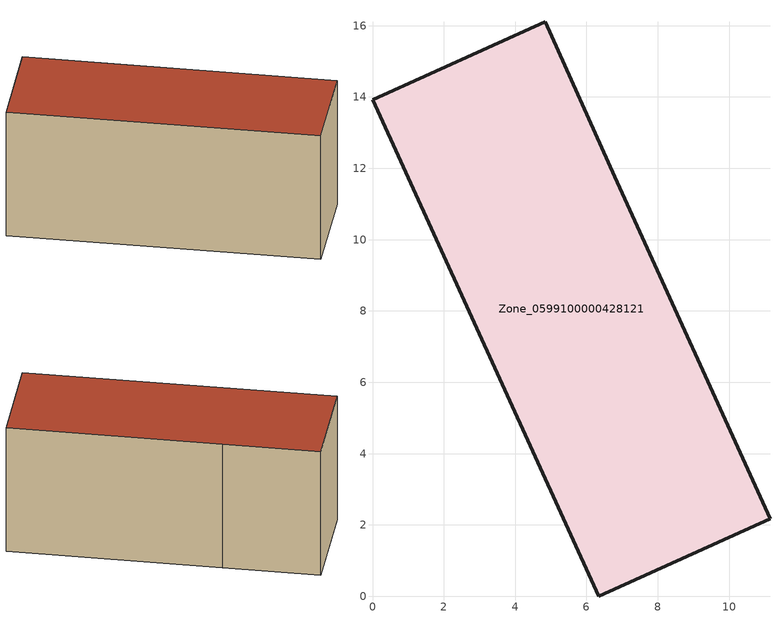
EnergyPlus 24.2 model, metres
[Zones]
Zone_0599100000428121
 floor ground (C_G): 6.35,0 0,13.93 4.84,16.11 6.8,11.76 11.14,2.17 z0
 wall outside (C_F): 0,13.93 6.35,0 11.14,2.17 6.8,11.76 4.84,16.11 0,13.93 z0:6.9
 roof outside (C_R): 11.14,2.17 6.8,11.76 4.84,16.11 0,13.93 6.35,0 z6.9
[BUILDING]
Pand.0599100000428121: North Axis=0; Terrain=City; Loads Convergence Tolerance Value=0.04; Temperature Convergence Tolerance Value=0.4; Solar Distribution=FullExterior; Maximum Number of Warmup Days=25; Minimum Number of Warmup Days=1
[Site:Location]
Rotterdam.The.Hague.AP_ZH_NLD Design_Conditions: Latitude=51.96; Longitude=4.45; Time Zone=1; Elevation=-4.5
[SITE:GROUNDTEMPERATURE:BUILDINGSURFACE]
18, 18, 18, 18, 18, 18, 18, 18, 18, 18, 18, 18
[MATERIAL] Thermal Absorptance=0.9; Solar Absorptance=0.7; Visible Absorptance=0.7
Name | Roughness | Thickness | Conductivity | Density | Specific Heat
G.D.2006-2014 | MediumSmooth | 0.15 | 0.06 | 540 | 1210
F.D.2006-2014 | Rough | 0.3 | 0.12 | 1920 | 840
R.D.2006-2014 | MediumRough | 0.2 | 0.08 | 1500 | 1000
[CONSTRUCTION]
C_G: G.D.2006-2014
C_F: F.D.2006-2014
C_R: R.D.2006-2014
[ZONE]
Zone_0599100000428121: Type=1; Multiplier=1; Ceiling Height=Autocalculate; Volume=Autocalculate; Floor Area=autocalculate; Part of Total Floor Area=Yes
[ZONEINFILTRATION:DESIGNFLOWRATE]
Infil_Zone_0599100000428121: Zone or ZoneList or Space or SpaceList=Zone_0599100000428121; Schedule=AlwaysOn; Design Flow Rate Calculation Method=Flow/Area; Flow Rate per Floor Area=0.0021; Constant Term Coefficient=1; Temperature Term Coefficient=0; Velocity Term Coefficient=0; Velocity Squared Term Coefficient=0
[HVACTEMPLATE:ZONE:IDEALLOADSAIRSYSTEM]
Zone_0599100000428121: Maximum Heating Supply Air Temperature=50; Minimum Cooling Supply Air Temperature=13; Maximum Heating Supply Air Humidity Ratio=0.0156; Minimum Cooling Supply Air Humidity Ratio=0.0077; Heating Limit=NoLimit; Cooling Limit=NoLimit; Dehumidification Control Type=ConstantSensibleHeatRatio; Cooling Sensible Heat Ratio=0.7; Dehumidification Setpoint=60; Humidification Control Type=None; Humidification Setpoint=30; Outdoor Air Method=None; Outdoor Air Flow Rate per Person=0.00944; Outdoor Air Flow Rate per Zone Floor Area=0; Outdoor Air Flow Rate per Zone=0; Demand Controlled Ventilation Type=None; Outdoor Air Economizer Type=NoEconomizer; Heat Recovery Type=None; Sensible Heat Recovery Effectiveness=0.7; Latent Heat Recovery Effectiveness=0.65
[ZONECONTROL:THERMOSTAT]
ThermostatControl_Zone_0599100000428121: Zone or ZoneList=Zone_0599100000428121; Control Type Schedule=DualSetpointControlType; Control 1=Thermostat_Zone_0599100000428121; Temperature Difference Between Cutout And Setpoint=0
[THERMOSTATSETPOINT:DUALSETPOINT]
Thermostat_Zone_0599100000428121: Heating Setpoint Temperature Schedule=HeatingSetpoint_Zone_0599100000428121; Cooling Setpoint Temperature Schedule=CoolingSetpoint_Zone_0599100000428121
[SCHEDULE:COMPACT]
HeatingSetpoint_Zone_0599100000428121: Through: 12/31, For: AllDays, Until: 24:00, 21
CoolingSetpoint_Zone_0599100000428121: Through: 12/31, For: AllDays, Until: 24:00, 24
DualSetpointControlType: Through: 12/31, For: AllDays, Until: 24:00, 4
AlwaysOn: Through: 12/31, For: AllDays, Until: 24:00, 1
